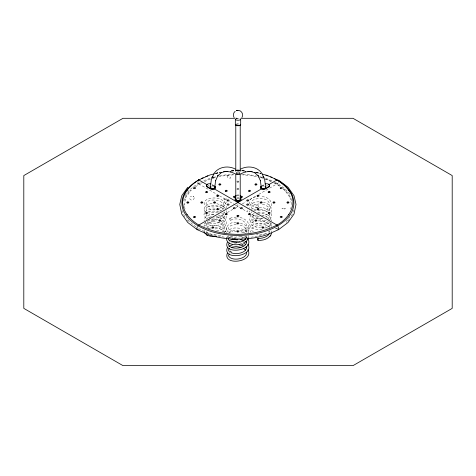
<?xml version="1.0" encoding="UTF-8"?>
<svg xmlns="http://www.w3.org/2000/svg" width="476" height="476" viewBox="0 0 476 476"><rect width="100%" height="100%" fill="white"/><g stroke="black" fill="none" stroke-linecap="round" stroke-linejoin="round"><path stroke-width="0.36" stroke-dasharray="2.38 1.78" d="M249.37 201.901L249.817 203.764M226.362 206.281L225.981 208.393M269.583 210.88C270.314 207.476 265.745 204.567 261.657 204.127M269.577 227.409C270.267 222.357 262.901 219.96 257.873 220.394M269.583 232.788L269.577 231.378M248.734 237.334L248.734 235.43M224.285 211.826C224.006 216.229 217.615 218.371 212.522 218.008M226.273 212.831L226.267 210.69M236.316 222.554C229.14 220.912 221.346 230.247 231.205 233.067M204.031 209.178C204.097 205.061 209.19 203.823 212.469 203.478M206.162 214.039C205.448 215.461 207.923 217.211 210.273 217.705M204.109 230.164L204.109 231.854M226.273 201.872C225.648 205.198 222.459 207.268 219.46 208.274M206.179 219.394L208.268 217.591L211.415 216.693M184.039 205.346L185.878 197.296L185.664 197.701L191.06 190.174L190.757 190.448L192.512 189.127M290.669 209.107L291.734 204.412M269.577 221.834L267.833 224.511L265.257 226.16M271.338 212.326C273.23 207.262 267.911 203.097 263.43 202.318M271.397 223.107L269.232 226.07L264.799 228.563M249.448 212.123L249.9 210.945M248.418 227.51C250.495 221.292 242.861 217.365 237.697 217.151M246.461 237.75L246.699 235.84M248.442 232.895L248.817 231.003L248.436 228.908M246.503 232.175C247.99 229.051 243.188 225.321 238.696 224.856M204.472 212.683C203.02 215.247 205.168 218.091 207.607 218.996M226.528 232.663C230.652 225.689 242.123 227.141 247.217 232.353M278.579 182.659L276.693 184.039M226.85 237.375L228.873 235.352M249.906 199.985L252.072 197.951L256.505 196.517M251.959 211.665L251.441 212.849M270.082 219.71L271.635 216.723L271.308 213.438M229.045 237.905L231.8 236.251M198.706 229.23L199.081 228.831A54.877 31.684 0 0 0 233.597 238.03M247.234 229.462L244.188 231.83L240.404 233.264M222.637 209.648C230.259 201.961 209.571 196.058 206.072 203.3C205.543 209.107 226.766 208.173 224.029 199.39M224.785 215.89L223.083 217.431L219.454 219.228M224.059 233.085C228.111 229.944 226.255 223.708 221.887 221.893M270.023 214.295L266.019 217.121M267.786 219.091L269.481 216.877L269.38 214.265M270.082 230.687L267.209 232.99L263.525 234.424M228.974 232.514C230.67 230.592 234.263 229.884 237.5 230.194M205.061 211.868C208.107 208.952 212.808 208.613 216.788 209.178M205.674 222.25L204.198 224.345L204.144 226.481M251.173 215.015C243.771 224.41 263.805 226.148 268.244 221.364M237.09 181.314L237.816 180.987L238.69 181.314M237.09 188.71L237.816 188.383L238.69 188.71M262.115 177.126L262.413 176.905M221.858 232.193C229.051 227.266 218.466 220.079 211.356 222.173C204.513 222.976 204.371 227.98 211.362 228.855M195.44 186.925C196.862 185.426 201.544 184.099 199.533 181.291M251.263 209.47C256.635 205.971 264.418 206.792 269.356 210.725M267.042 214.188L263.026 215.955M221.852 210.273C217.954 212.796 212.76 213.248 208.44 211.606M220.941 221.804C224.904 219.876 225.463 215.467 221.691 213.272M261.372 186.092L263.942 184.611M262.657 185.824L263.942 185.087M265.447 186.592L268.012 185.11M198.302 229.295L199.081 228.831M203.567 226.261L224.053 214.426M227.254 212.582L232.901 209.321M236.019 207.524L239.761 205.364M242.254 203.918L245.997 201.759M249.805 199.563L256.207 195.868M258.765 194.386L277.478 183.587M234.478 244.004L235.656 243.325M245.396 236.614L242.933 237.887M251.971 214.45L255.219 213.183M253.863 221.286C247.532 223.922 254.731 228.171 260.556 227.326M206.525 227.135C212.736 223.898 222.155 224.958 225.886 231.401M266.197 220.198L261.806 221.691L258.004 221.881M236.084 124.432L236.893 124.153A2.249 0.791 0 0 1 239.107 124.153L239.916 124.432M237.036 170.622L239.38 169.623M237.399 174.192A2.207 1.428 67 0 0 237.798 174.484L238.202 174.49A2.207 1.428 -67 0 0 238.601 174.192M236.62 169.623L238.131 170.158M239.255 170.866A2.196 1.422 -67 0 0 238.208 170.539L237.798 170.705A2.207 1.428 -67 0 0 236.75 171.895M237.792 174.656L238.202 174.49M208.351 212.088L213.903 211.017L219.823 212.213M207.518 221.138L211.124 220.126M219.912 222.31C216.312 223.756 212.082 224.017 208.44 222.572M253.863 210.332L256.707 209.553M208.274 228.557L211.415 227.659M220.781 235.174L216.592 236.34M229.979 218.276L232.431 217.472L236.34 217.074M230.812 220.168C240.642 214.979 255.392 227.445 239.886 231.229M241.023 236.399L235.156 237.185L230.812 236.173M241.743 238.333L243.016 237.851M237.387 173.032L238.541 173.121A1.006 0.583 0 0 0 237.5 173.068M236.155 118.619L236.685 118.482A2.677 0.934 0.1 0 1 239.91 118.637M210.451 179L198.968 184.087L197.956 183.504L197.147 182.058M215.539 173.288L220.358 172.133M215.693 173.413L219.936 172.395M215.58 173.585L220.245 172.467M218.056 219.638L213.772 220.114L208.797 219.436M216.592 230.86C223.006 231.08 230.289 222.786 223.791 217.764M212.433 219.948L216.788 220.15M211.023 220.138L212.504 219.936M262.145 218.258C258.123 218.799 253.226 218.502 250.275 215.366M262.145 229.224C243.944 232.02 246.979 214.396 263.406 218.764M262.151 234.71L256.421 234.733M215.003 228.932C227.058 228.676 226.879 216.931 215.206 216.562M216.294 234.275L210.332 234.144M257.909 214.914C251.869 214.968 248.823 219.644 254.571 221.173M231.241 170.86L236.411 170.468M231.401 170.949L236.447 170.563M231.449 171.074L237.887 170.581L244.331 171.074M215.164 209.095C209.868 211.124 199.414 204.656 206.459 199.777C212.855 196.29 223.714 197.647 226.284 205.311M213.938 214.414C210.196 214.396 203.657 215.705 204.079 220.65M259.111 201.842C255.32 201.651 248.847 203.3 249.466 208.214M259.111 203.93C237.548 206.786 267.732 217.538 269.648 204.686C267.887 192.262 238.601 201.776 258.016 205.436M257.748 212.837C263.186 212.475 271.022 214.539 271.719 220.929M236.322 224.63C232.942 224.505 228.98 225.868 228.415 228.04L228.456 228.135C228.54 230.2 232.704 231.895 236.304 231.711M235.775 118.304L240.225 118.304M213.748 214.628L208.72 213.944M257.813 212.992C273.057 215.033 277.454 197.219 260.527 196.427M259.265 216.425C256.469 216.52 252.679 215.45 251.679 213.778M237.887 170.354L244.539 170.86M237.887 170.456L244.378 170.949M260.36 209.47L264.18 210.196L267.946 212.278M261.657 226.052C255.41 224.345 247.526 229.331 253.637 231.77M215.206 227.528C218.895 227.927 222.601 229.319 224.166 232.556M257.802 207.506L252.857 206.298L249.948 203.948M261.657 215.087C264.9 215.676 268.149 216.883 269.428 219.829M216.794 203.692L220.697 204.835L222.982 206.15M256.106 172.3L260.925 173.454M255.844 172.395L260.794 173.579M255.529 172.467L261.532 173.901M239.19 198.153L238.655 198.022A2.213 1.279 0 0 0 236.977 198.153M218.163 214.944L221.84 216.378L223.916 217.865M240.41 223.101L245.384 225.207L247.901 227.82M239.892 230.604L243.272 231.883L245.652 233.746M241.023 236.405L244.212 237.905M209.339 233.877L207.625 233.103M219.501 209.862L220.739 210.344M237.798 174.49L238.208 174.656A2.196 1.422 67 0 0 238.607 174.686M238 170.212L238.964 170.622M238.208 170.539L237.792 170.539L238.202 170.705A2.207 1.428 67 0 1 239.25 171.895M265.096 178.946L273.057 182.469M273.718 182.76L276.372 183.938L280.406 186.973M239.107 198.123L239.148 198.141A2.213 1.279 0 0 0 236.893 198.123M265.281 227.058L268.012 228.766M207.631 222.149L208.595 222.655M212.028 184.593L213.873 185.658M212.028 185.069L213.873 186.134M207.768 185.11L211.612 187.33M218.865 195.457L198.302 183.587L198.302 181.564M219.507 195.826L225.886 199.509M229.7 201.711L234.739 204.62M235.37 204.989L239.779 207.53M242.927 209.351L247.341 211.897L247.341 208.512M251.804 214.474L272.224 226.267M275.42 228.111L276.693 228.843M229.979 238.083L227.308 236.042M221.756 207.828C217.175 204.18 206.768 205.162 206.09 209.029L206.334 210.029L207.804 211.279M207.114 221.751L207.804 222.238M207.792 233.192L206.334 231.937L206.09 230.937M283.291 189.145L285.017 190.448L284.713 190.174L290.116 197.701L289.902 197.296L291.586 204.674M223.791 206.792L225.38 208.571M222.869 206.06L223.91 206.893M221.649 207.738L222.56 208.47M245.39 236.173L247.276 237.911M269.404 227.242C265.31 221.572 243.825 222.595 251.102 232.663M222.435 208.369L223.125 209.065M223.863 212.32L224.66 213.129M204.989 222.584C211.064 228.653 227.903 225.684 226.035 215.277M205.138 211.778L204.365 210.678L204.008 208.94M276.604 228.914L275.967 227.968M270.13 222.5L271.302 224.416L271.731 226.516M226.023 198.79L226.267 199.724M184.498 206.423L185.265 209.773M184.039 204.412L184.117 204.876M271.612 230.931L271.713 231.895M277.478 227.933L277.478 229.295M238 171.277L238 174.519M237.887 173.133L237.887 173.609M237.887 181.195L237.887 181.671M237.887 188.585L237.887 189.061M237.887 204.406L237.887 206.441M211.463 186.175A2.213 1.279 0 0 1 213.676 186.175M262.324 186.175A2.213 1.279 0 0 1 264.537 186.175M236.774 170.866A2.196 1.422 67 0 1 237.821 170.533M237.821 174.656A2.196 1.422 -67 0 1 237.423 174.686M236.626 195.66A2.91 1.678 0 0 1 238.839 195.487M236.626 195.184A2.91 1.678 0 0 1 238.839 195.011M236.132 118.381A2.166 1.232 75.2 0 0 236.001 117.792L235.947 117.804A2.154 1.422 71 0 1 236.102 118.393M236.114 124.147A2.677 0.934 0.1 0 1 239.898 124.159M224.095 231.967A1.041 0.744 -29.6 0 1 225.154 231.163A1.041 0.744 -29.6 0 1 226.005 231.705A1.041 0.744 -29.6 0 1 225.237 232.699M230.14 252.875A1.041 0.708 59.7 0 1 229.676 252.232M293.543 209.958A55.984 32.32 0 0 1 291.342 216.05M289.39 219.115A55.984 32.32 0 0 1 286.373 222.601M188.323 221.471A55.984 32.32 0 0 1 187.318 220.305M184.783 216.669A55.984 32.32 0 0 1 182.385 210.66M185.146 195.6A55.984 32.32 0 0 1 200.658 182.302M203.805 180.797A55.984 32.32 0 0 1 209.898 178.446M213.284 177.405A55.984 32.32 0 0 1 216.824 176.495M219.728 175.87A55.984 32.32 0 0 1 233.508 174.216M242.998 174.252A55.984 32.32 0 0 1 256.784 176.013M259.67 176.667A55.984 32.32 0 0 1 262.49 177.405M265.882 178.446A55.984 32.32 0 0 1 272.617 181.088M275.116 182.302A55.984 32.32 0 0 1 290.241 194.987M289.949 216.467A54.877 31.684 0 0 1 285.416 222.286M265.328 233.883A54.877 31.684 0 0 1 247.901 237.595M247.193 237.667A54.877 31.684 0 0 1 240.743 238.083M240.029 238.101A54.877 31.684 0 0 1 234.317 238.06M195.856 226.814A54.877 31.684 0 0 1 186.574 217.669M183.843 200.931A54.877 31.684 0 0 1 190.364 190.602M213.093 178.173A54.877 31.684 0 0 1 215.836 177.429M218.657 176.769A54.877 31.684 0 0 1 234.317 174.823M241.463 174.823A54.877 31.684 0 0 1 259.241 177.256M259.938 177.429A54.877 31.684 0 0 1 262.681 178.173M265.328 179A54.877 31.684 0 0 1 271.635 181.457M274.241 182.707A54.877 31.684 0 0 1 281.132 186.931M283.393 188.734A54.877 31.684 0 0 1 292.127 201.616M215.396 173.472A55.984 32.32 0 0 1 220.459 172.354M231.312 170.973A55.984 32.32 0 0 1 236.435 170.759M237.887 170.747A55.984 32.32 0 0 1 244.468 170.973M256.784 172.645A55.984 32.32 0 0 1 260.384 173.472M263.044 178.054A1.006 0.583 0 0 1 261.984 177.703A1.006 0.583 0 0 1 262.3 177.018M213.665 177.126A1.006 0.583 0 0 1 213.665 177.834M213.48 177.941A1.006 0.583 0 0 1 212.998 178.054M238.5 174.067A1.006 0.583 0 0 1 237.5 174.145M226.85 175.864A2.207 0.875 28.8 0 1 229.01 175.941A2.207 0.875 28.8 0 1 230.789 177.798A2.207 0.875 28.8 0 1 228.611 177.709M194.113 197.629A2.207 1.928 -16.8 0 1 192.328 200.003A2.207 1.928 -16.8 0 1 189.799 198.575A2.207 1.928 -16.8 0 1 191.608 196.213M283.452 208.202A2.207 0.333 8.2 0 1 285.975 208.833A2.207 0.333 8.2 0 1 284.172 208.964M248.93 229.295A2.207 1.386 -34.6 0 1 246.77 231.455A2.207 1.386 -34.6 0 1 244.985 230.39A2.207 1.386 -34.6 0 1 247.163 228.242M224.493 199.825A1.041 0.785 -14.5 0 0 226.052 198.992A1.041 0.785 -14.5 0 0 224.529 198.45A1.041 0.785 -14.5 0 0 224.493 199.825M258.087 207.161A1.041 0.351 -82.2 0 0 258.105 205.459A1.041 0.351 -82.2 0 0 257.534 206.792A1.041 0.351 -82.2 0 0 258.087 207.161M229.73 218.758A1.041 0.595 69.1 0 0 230.664 220.215A1.041 0.595 69.1 0 0 230.795 218.692A1.041 0.595 69.1 0 0 229.73 218.758M237.274 182.13A1.006 0.583 0 0 0 238.887 181.749A1.006 0.583 0 0 0 237.5 181.13A1.006 0.583 0 0 0 237.274 182.13M237.274 189.525A1.006 0.583 0 0 0 238.887 189.139A1.006 0.583 0 0 0 237.5 188.526A1.006 0.583 0 0 0 237.274 189.525"/><path stroke-width="0.71" d="M235.322 124.801L235.334 119.286A2.677 0.934 0.1 0 0 238.351 120.226A2.677 0.934 0.1 0 0 240.6 119.059M240.677 124.819L240.689 119.303M258.099 239.541C257.933 241.487 257.439 239.023 257.867 238.375C262.347 238.732 267.976 236.762 269.434 233.395M210.356 187.282L211.344 179.47L214.021 173.556M214.783 187.282L215.61 180.487L215.527 180.886L217.931 175.573L217.687 175.959L221.489 172.431L220.68 172.901L225.636 171.372M226.481 238.262C226.261 244.789 235.715 245.551 240.398 244.218M207.125 184.742L198.795 179.934A0.696 0.405 60 0 0 198.308 180.142L198.314 180.083A0.696 0.345 66.1 0 1 198.724 179.964L210.243 174.859L214.248 173.901M240.993 199.26L240.892 199.694A2.91 1.678 0 0 1 237.702 200.926A2.91 1.678 0 0 1 235.174 199.26M271.647 233.079L270.677 235.364M228.659 238.446L228.54 239.648L230.069 241.219M241.915 117.554C243.777 114.871 241.921 110.688 238.643 110.42M248.418 238.47L246.425 241.249L242.974 243.355M197.522 226.624L196.79 228.135L197.195 229.646L209.345 234.971C227.861 240.648 247.919 240.648 266.435 234.971L278.418 229.706L278.763 228.218L278.145 226.659M227.379 242.123C221.953 255.065 254.779 251.352 247.913 238.785M227.379 253.089C222.197 266.132 254.66 262.306 247.907 249.757M187.746 187.258L181.749 195.725L179.767 204.412L181.749 214.027L187.746 222.494L197.195 229.646L197.897 229.694M257.903 240.398C262.288 240.624 267.125 239.511 270.124 236.09M270.017 236.233L270.79 235.215M227.457 247.532C221.691 260.574 255.005 256.861 247.853 244.2M245.64 239.077L243.266 240.927L239.886 242.201M229.444 248.49L228.42 249.954L228.986 251.257M214.265 173.169C218.936 166.523 228.528 165.386 235.364 169.093M229.361 254.035L228.426 255.737C231.395 261.883 247.294 259.14 246.675 252.179M229.361 243.069L228.444 244.45C229.962 250.715 247.49 248.585 246.669 241.219M235.18 111.324C233.299 112.747 232.859 115.549 234.115 117.53M228.879 246.324L232.365 244.89M261.604 188.811L198.795 225.059A0.696 0.405 -60 0 0 198.302 225.916M268.648 184.742L276.984 179.934A0.696 0.405 -60 0 1 277.478 180.22M236.239 242.986L238 241.975L239.19 242.659M239.565 125.349L239.916 125.194A2.13 0.75 0 0 0 240.136 125.009M240.636 169.093C247.472 165.386 257.064 166.523 261.735 173.169M239.606 174.299L245.402 171.836L245.015 171.961L250.822 171.384M229.914 240.225L234.995 239.029M231.866 241.695L237.5 241.148M241.023 247.359L236.274 246.55L231.8 247.205M186.812 214.718L187.246 214.611M288.527 190.394L288.968 190.287M216.592 236.34L211.088 236.405L207.542 235.4M223.577 171.669L227.873 171.342M237.702 239.202L232.353 238.869M235.031 118.304L122.992 118.304L23.8 175.573L23.8 308.371L122.992 365.639L353.008 365.639L452.2 308.371L452.2 175.573L353.008 118.304L240.969 118.304M277.925 229.676L278.704 229.557L288.034 222.494L294.031 214.027L296.007 204.412L294.031 195.725L288.034 187.258M236.304 242.683L230.89 241.695M247.907 171.342L252.197 171.669M225.178 171.384L230.985 171.961L230.598 171.836L236.393 174.299M238.702 241.308L239.892 241.558M239.047 244.747L243.01 245.902M262.199 174.061C273.807 177.096 285.273 183.48 291.288 194.238C296.869 206.703 287.617 219.21 276.925 225.112A0.696 0.452 53 0 1 277.454 225.773L277.472 225.85A0.696 0.405 60 0 0 276.984 225.071L214.176 188.811M186.812 190.287L187.246 190.394M288.527 214.611L288.968 214.718M257.915 238.321L258.105 239.273M231.741 252.976C237.387 254.88 247.151 252.494 246.657 246.598M282.131 208.559L282.548 208.678M240.398 239.541L244.17 240.969M250.364 171.372L255.32 172.901L254.511 172.431L258.313 175.959L258.069 175.573L260.473 180.886L260.39 180.487L261.217 187.282M248.121 228.182L248.496 228.319M236.435 125.349L236.084 125.194A2.13 0.75 0 0 1 235.864 125.009M204.371 232.621L206.78 235.001M206.608 234.912L207.697 235.483M243.218 248.293L245.598 250.108M214.39 185.955L215.087 186.437A2.91 1.678 0 0 1 214.343 188.615A2.91 1.678 0 0 1 210.511 188.466L207.304 186.616A2.91 1.678 0 0 1 207.048 184.402A2.91 1.678 0 0 1 210.814 183.974M214.135 188.181L214.628 188.466M240.969 243.688L243.349 245.063M245.324 241.624L246.419 242.498M244.277 243.409L245.646 244.7M278.579 180.106L287.724 186.991M214.86 186.741L215.087 186.913A2.91 1.678 0 0 1 214.343 189.085A2.91 1.678 0 0 1 210.511 188.942L207.304 187.092A2.91 1.678 0 0 1 207.304 184.712M193.232 196.427L193.649 196.743M245.39 247.139L246.354 247.925M227.284 176.769L227.659 177.108M245.021 238.565L245.592 239.154M261.978 173.556L264.656 179.47L265.644 187.282M277.478 225.927L277.46 225.755A0.696 0.345 66.1 0 0 277.056 225.023C253.006 237.429 222.857 237.453 198.795 225.059C190.644 220.037 183.2 212.576 182.605 202.502C183.195 192.393 190.692 184.938 198.849 179.892A0.696 0.452 53 0 0 198.319 180.077M287.938 202.026L287.938 202.502M281.233 216.473L281.233 216.949M273.968 202.026L273.968 202.502M269.136 191.614L269.136 192.084M269.136 212.445L269.136 212.915M262.913 227.034L262.913 227.51M261.169 202.026L261.169 202.502M258.046 195.309L258.046 195.785M258.046 208.744L258.046 209.22M255.927 183.986L255.927 184.462M255.927 220.055L255.927 220.525M249.525 190.388L249.525 190.864M249.525 213.653L249.525 214.129M240.213 124.813L240.213 171.277M240.213 174.519L240.213 199.23M237.887 215.45L237.887 215.925M235.787 124.813L235.787 171.277M235.787 174.519L235.787 199.23M226.249 190.388L226.249 190.864M226.249 213.653L226.249 214.129M219.847 183.986L219.847 184.462M219.847 220.055L219.847 220.525M217.728 195.309L217.728 195.785M217.728 208.744L217.728 209.22M214.611 202.026L214.611 202.502M212.867 177.001L212.867 177.477M212.867 227.034L212.867 227.51M206.643 191.614L206.643 192.084M206.643 212.445L206.643 212.915M201.806 202.026L201.806 202.502M194.547 216.473L194.547 216.949M187.841 202.026L187.841 202.502M214.486 186.64A2.213 1.279 0 0 1 212.57 188.555A2.213 1.279 0 0 1 210.654 186.64M265.346 186.64A2.213 1.279 0 0 1 263.43 188.555A2.213 1.279 0 0 1 261.514 186.64M236.542 172.431A2.207 1.428 -67 0 0 236.435 172.978L236.435 173.502A2.196 1.422 -67 0 0 236.745 174.323M236.025 195.452A2.91 1.678 0 0 0 235.174 196.636L235.174 199.736A2.91 1.678 0 0 0 237.702 201.396A2.91 1.678 0 0 0 240.892 200.17L240.993 196.636A2.91 1.678 0 0 0 240.142 195.452M235.174 197.112A2.91 1.678 0 0 1 235.275 196.677M235.56 196.273A2.91 1.678 0 0 1 236.025 195.922M261.372 186.092A2.91 1.678 0 0 0 261.122 188.3A2.91 1.678 0 0 0 264.888 188.734L268.696 186.616A2.91 1.678 0 0 0 268.952 184.402A2.91 1.678 0 0 0 265.186 183.974M260.913 186.913A2.91 1.678 0 0 0 261.372 188.942A2.91 1.678 0 0 0 264.888 189.21L268.696 187.092A2.91 1.678 0 0 0 268.696 184.712M240.136 198.897A2.213 1.279 0 0 1 238 200.503A2.213 1.279 0 0 1 235.864 198.897M236.518 200.158A2.213 1.279 0 0 1 235.87 199.26M239.255 174.323A2.196 1.422 67 0 0 239.565 173.502L239.565 172.978A2.207 1.428 67 0 0 239.458 172.431M239.107 125.468A2.249 0.791 0 0 1 236.893 125.468M240.588 124.581A2.677 0.934 0.1 0 1 237.988 125.747A2.677 0.934 0.1 0 1 235.418 124.563M229.634 251.512A1.041 0.708 59.7 0 1 230.759 251.435A1.041 0.708 59.7 0 1 231.062 252.887M274.503 178.625A55.984 32.32 0 0 1 279.341 224.797A55.984 32.32 0 0 1 199.271 226.475A55.984 32.32 0 0 1 198.302 180.22M201.271 178.625A55.984 32.32 0 0 1 203.163 177.721M205.787 176.59A55.984 32.32 0 0 1 207.822 175.805M265.882 175.079A55.984 32.32 0 0 1 267.958 175.805M270.654 176.864A55.984 32.32 0 0 1 271.969 177.429M240.927 196.326A1.006 0.583 0 0 1 242.32 196.505A1.006 0.583 0 0 1 242.01 197.308A1.006 0.583 0 0 1 240.624 197.129M263.044 176.899A1.006 0.583 0 0 1 263.888 177.328A1.006 0.583 0 0 1 263.525 177.941M235.198 196.552A1.006 0.583 0 0 1 234.436 197.397A1.006 0.583 0 0 1 233.323 196.695A1.006 0.583 0 0 1 234.846 196.326M212.48 178.018A1.006 0.583 0 0 1 211.891 177.328A1.006 0.583 0 0 1 212.998 176.899M228.349 204.014A1.006 0.583 0 0 1 228.843 204.924A1.006 0.583 0 0 1 227.195 204.882A1.006 0.583 0 0 1 227.825 204.002M281.619 216.413A1.006 0.583 0 0 1 281.976 217.342A1.006 0.583 0 0 1 280.34 217.217A1.006 0.583 0 0 1 281.102 216.372M236.382 110.64L238.03 110.634L236.382 110.64M219.234 184.92A1.006 0.583 0 0 0 220.846 184.539A1.006 0.583 0 0 0 219.46 183.926A1.006 0.583 0 0 0 219.234 184.92M225.636 191.322A1.006 0.583 0 0 0 227.248 190.941A1.006 0.583 0 0 0 225.862 190.323A1.006 0.583 0 0 0 225.636 191.322M248.912 191.322A1.006 0.583 0 0 0 250.525 190.941A1.006 0.583 0 0 0 249.144 190.323A1.006 0.583 0 0 0 248.912 191.322M255.315 184.92A1.006 0.583 0 0 0 256.927 184.539A1.006 0.583 0 0 0 255.547 183.926A1.006 0.583 0 0 0 255.315 184.92M206.025 192.548A1.006 0.583 0 0 0 207.643 192.161A1.006 0.583 0 0 0 206.257 191.548A1.006 0.583 0 0 0 206.025 192.548M193.934 217.413A1.006 0.583 0 0 0 195.547 217.026A1.006 0.583 0 0 0 194.16 216.413A1.006 0.583 0 0 0 193.934 217.413M217.115 196.243A1.006 0.583 0 0 0 218.728 195.856A1.006 0.583 0 0 0 217.342 195.243A1.006 0.583 0 0 0 217.115 196.243M217.115 209.684A1.006 0.583 0 0 0 218.728 209.297A1.006 0.583 0 0 0 217.342 208.684A1.006 0.583 0 0 0 217.115 209.684M227.361 200.86A1.006 0.583 0 0 0 229.027 200.557A1.006 0.583 0 0 0 227.742 199.878A1.006 0.583 0 0 0 227.361 200.86M206.025 213.379A1.006 0.583 0 0 0 207.643 212.992A1.006 0.583 0 0 0 206.257 212.379A1.006 0.583 0 0 0 206.025 213.379M193.934 188.514A1.006 0.583 0 0 0 195.547 188.133A1.006 0.583 0 0 0 194.16 187.514A1.006 0.583 0 0 0 193.934 188.514M201.193 202.966A1.006 0.583 0 0 0 202.806 202.58A1.006 0.583 0 0 0 201.419 201.967A1.006 0.583 0 0 0 201.193 202.966M213.998 202.966A1.006 0.583 0 0 0 215.61 202.58A1.006 0.583 0 0 0 214.224 201.967A1.006 0.583 0 0 0 213.998 202.966M187.229 202.966A1.006 0.583 0 0 0 188.841 202.58A1.006 0.583 0 0 0 187.455 201.967A1.006 0.583 0 0 0 187.229 202.966M268.524 213.379A1.006 0.583 0 0 0 270.136 212.992A1.006 0.583 0 0 0 268.75 212.379A1.006 0.583 0 0 0 268.524 213.379M280.62 188.514A1.006 0.583 0 0 0 282.232 188.133A1.006 0.583 0 0 0 280.846 187.514A1.006 0.583 0 0 0 280.62 188.514M257.433 209.684A1.006 0.583 0 0 0 259.045 209.297A1.006 0.583 0 0 0 257.665 208.684A1.006 0.583 0 0 0 257.433 209.684M247.193 200.926A1.006 0.583 0 0 0 248.74 200.461A1.006 0.583 0 0 0 247.264 199.92A1.006 0.583 0 0 0 247.193 200.926M257.433 196.243A1.006 0.583 0 0 0 259.045 195.856A1.006 0.583 0 0 0 257.665 195.243A1.006 0.583 0 0 0 257.433 196.243M247.05 205.001A1.006 0.583 0 0 0 248.716 204.698A1.006 0.583 0 0 0 247.431 204.014A1.006 0.583 0 0 0 247.05 205.001M268.524 192.548A1.006 0.583 0 0 0 270.136 192.161A1.006 0.583 0 0 0 268.75 191.548A1.006 0.583 0 0 0 268.524 192.548M273.355 202.966A1.006 0.583 0 0 0 274.967 202.58A1.006 0.583 0 0 0 273.587 201.967A1.006 0.583 0 0 0 273.355 202.966M260.556 202.966A1.006 0.583 0 0 0 262.169 202.58A1.006 0.583 0 0 0 260.783 201.967A1.006 0.583 0 0 0 260.556 202.966M287.325 202.966A1.006 0.583 0 0 0 288.938 202.58A1.006 0.583 0 0 0 287.552 201.967A1.006 0.583 0 0 0 287.325 202.966M255.315 220.989A1.006 0.583 0 0 0 256.927 220.602A1.006 0.583 0 0 0 255.547 219.989A1.006 0.583 0 0 0 255.315 220.989M212.248 227.974A1.006 0.583 0 0 0 213.867 227.587A1.006 0.583 0 0 0 212.48 226.975A1.006 0.583 0 0 0 212.248 227.974M248.912 214.587A1.006 0.583 0 0 0 250.525 214.2A1.006 0.583 0 0 0 249.144 213.587A1.006 0.583 0 0 0 248.912 214.587M233.627 208.601A1.006 0.583 0 0 0 235.293 208.298A1.006 0.583 0 0 0 234.002 207.613A1.006 0.583 0 0 0 233.627 208.601M225.636 214.587A1.006 0.583 0 0 0 227.248 214.2A1.006 0.583 0 0 0 225.862 213.587A1.006 0.583 0 0 0 225.636 214.587M240.927 208.661A1.006 0.583 0 0 0 242.48 208.196A1.006 0.583 0 0 0 241.005 207.655A1.006 0.583 0 0 0 240.927 208.661M219.234 220.989A1.006 0.583 0 0 0 220.846 220.602A1.006 0.583 0 0 0 219.46 219.989A1.006 0.583 0 0 0 219.234 220.989M262.3 227.974A1.006 0.583 0 0 0 263.912 227.587A1.006 0.583 0 0 0 262.526 226.975A1.006 0.583 0 0 0 262.3 227.974M237.274 223.78A1.006 0.583 0 0 0 238.887 223.393A1.006 0.583 0 0 0 237.5 222.78A1.006 0.583 0 0 0 237.274 223.78M237.274 216.39A1.006 0.583 0 0 0 238.887 216.003A1.006 0.583 0 0 0 237.5 215.39A1.006 0.583 0 0 0 237.274 216.39M237.274 231.842A1.006 0.583 0 0 0 238.887 231.461A1.006 0.583 0 0 0 237.5 230.842A1.006 0.583 0 0 0 237.274 231.842"/></g></svg>
